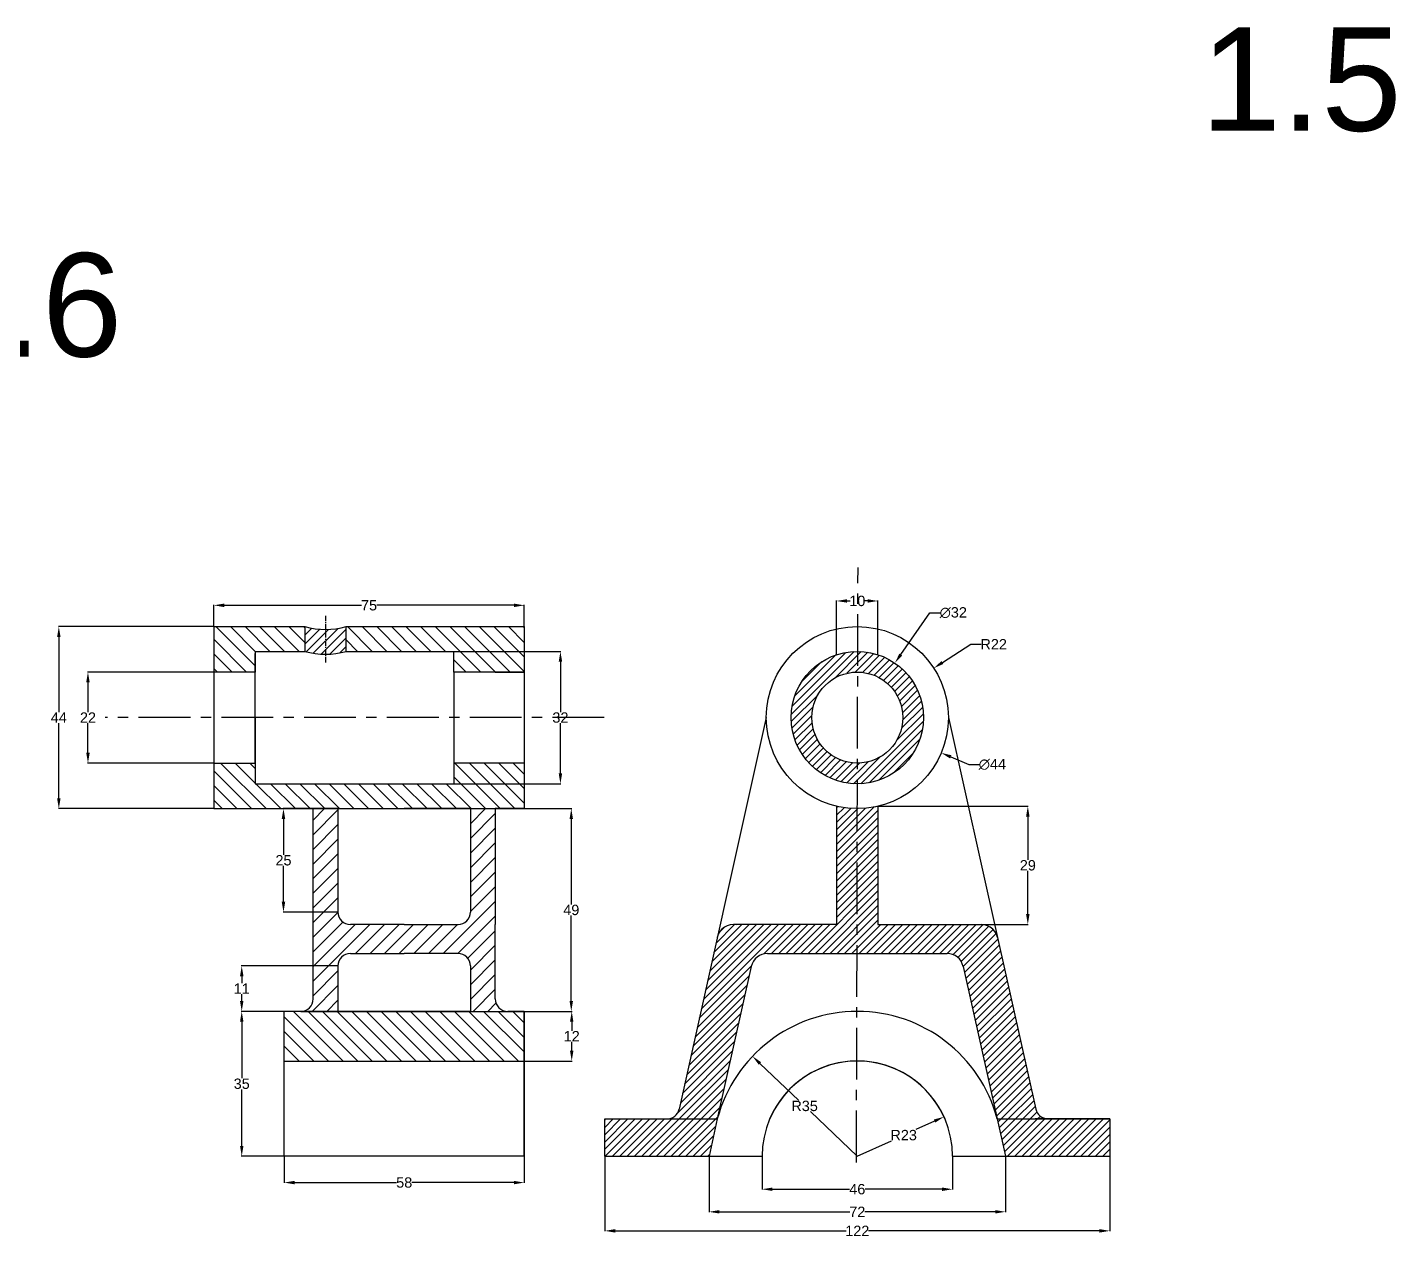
# Model space of a CAD drawing. Header units: inches. Extents: x 3 to 1058, y 42 to 617.
# Drawn here: x 294.4 to 625, y 324 to 616.5 of the extents above; entities that cross this region are included whole.
import ezdxf

# ---------------------------------------------------------------- set-up
doc = ezdxf.new("R2010")
doc.units = ezdxf.units.IN
doc.header["$MEASUREMENT"] = 0
doc.linetypes.add('AM_ISO08W050x2', pattern=[9, 6, -0.75, 1.5, -0.75])
doc.linetypes.add('CENTER', pattern=[2, 1.25, -0.25, 0.25, -0.25])
doc.styles.get("Standard").update_dxf_attribs({"font": 'arial.ttf'})
doc.dimstyles.new('AM_ANSI', dxfattribs={"dimtxt": 2.5, "dimasz": 2.5, "dimexe": 0.1, "dimexo": 0.05, "dimgap": 0.06, "dimtad": 0, "dimtih": 1, "dimtoh": 1, "dimdec": 0, "dimzin": 7, "dimdsep": 46, "dimtxsty": 'Standard', "dimcen": 0, "dimclrd": 3, "dimclre": 3, "dimclrt": 3, "dimadec": 0, "dimazin": 2, "dimtp": 0.1, "dimtm": 0.1, "dimtfac": 0.71, "dimtdec": 0, "dimtofl": 0, "dimtmove": 0, "dimatfit": 3, "dimfxl": 1, "dimtolj": 1, "dimtzin": 7, "dimlwd": -1, "dimlwe": -1, "dimarcsym": 1})
doc.dimstyles.new('AM_ANSI$3', dxfattribs={"dimtxt": 2.5, "dimasz": 2.5, "dimexe": 0.1, "dimexo": 0.05, "dimgap": 0.06, "dimtad": 0, "dimtih": 1, "dimtoh": 1, "dimdec": 0, "dimzin": 7, "dimdsep": 46, "dimtxsty": 'Standard', "dimcen": 0, "dimclrd": 3, "dimclre": 3, "dimclrt": 3, "dimadec": 0, "dimazin": 2, "dimtp": 0.1, "dimtm": 0.1, "dimtfac": 0.71, "dimtdec": 0, "dimtofl": 0, "dimtmove": 0, "dimatfit": 0, "dimfxl": 1, "dimtolj": 1, "dimtzin": 7, "dimlwd": -1, "dimlwe": -1, "dimarcsym": 1})
doc.dimstyles.new('AM_ANSI$4', dxfattribs={"dimtxt": 2.5, "dimasz": 2.5, "dimexe": 0.1, "dimexo": 0.05, "dimgap": 0.06, "dimtad": 0, "dimtih": 1, "dimtoh": 1, "dimdec": 0, "dimzin": 7, "dimdsep": 46, "dimtxsty": 'Standard', "dimcen": 0, "dimclrd": 3, "dimclre": 3, "dimclrt": 3, "dimadec": 0, "dimazin": 2, "dimtp": 0.1, "dimtm": 0.1, "dimtfac": 0.71, "dimtdec": 0, "dimtofl": 0, "dimtmove": 0, "dimatfit": 0, "dimfxl": 1, "dimtolj": 1, "dimtzin": 7, "dimlwd": -1, "dimlwe": -1, "dimarcsym": 1})
pattern_1 = [(135, (415.7495, 434.782), (-1.76777, -1.76777), [])]
pattern_2 = [(45, (-1063.8467, 238.8192), (-0.8838835, 0.8838835), [])]

# ---------------------------------------------------------------- blocks, each defined once
blk = doc.blocks.new('*D121')
at = {"color": 3, "linetype": 'ByBlock', "transparency": 16777216}
for p, q in [((356.47, 343.66), (356.47, 337.24)), ((414.47, 343.66), (414.47, 337.24)), ((358.97, 337.34), (383.61, 337.34)), ((411.97, 337.34), (387.32, 337.34))]:
    blk.add_line(p, q, dxfattribs=at)
at = {"color": 3, "transparency": 16777216}
for points in [[(358.97, 337.75), (358.97, 336.92), (356.47, 337.34)], [(411.97, 337.75), (411.97, 336.92), (414.47, 337.34)]]:
    blk.add_solid(points, dxfattribs=at)
at = {"layer": 'Defpoints', "color": 0, "transparency": 16777216}
for p in [(356.47, 343.71), (414.47, 343.71), (414.47, 337.34)]:
    blk.add_point(p, dxfattribs=at)
at = {"color": 3, "transparency": 16777216, "insert": (385.47, 337.34), "char_height": 2.5, "attachment_point": 5}
blk.add_mtext('\\A1;58', dxfattribs=at)
blk = doc.blocks.new('*D122')
at = {"color": 3, "linetype": 'ByBlock', "transparency": 16777216}
for p, q in [((339.42, 471.71), (301.92, 471.71)), ((302.02, 469.21), (302.02, 451.02)), ((302.02, 430.21), (302.02, 448.4)), ((339.42, 427.71), (301.92, 427.71))]:
    blk.add_line(p, q, dxfattribs=at)
at = {"color": 3, "transparency": 16777216}
for points in [[(301.61, 469.21), (302.44, 469.21), (302.02, 471.71)], [(301.61, 430.21), (302.44, 430.21), (302.02, 427.71)]]:
    blk.add_solid(points, dxfattribs=at)
at = {"layer": 'Defpoints', "color": 0, "transparency": 16777216}
for p in [(339.47, 471.71), (302.02, 427.71), (339.47, 427.71)]:
    blk.add_point(p, dxfattribs=at)
at = {"color": 3, "transparency": 16777216, "insert": (302.02, 449.71), "char_height": 2.5, "attachment_point": 5}
blk.add_mtext('\\A1;44', dxfattribs=at)
blk = doc.blocks.new('*D123')
at = {"color": 3, "linetype": 'ByBlock', "transparency": 16777216}
for p, q in [((339.42, 460.71), (308.96, 460.71)), ((309.06, 458.21), (309.06, 451.02)), ((309.06, 441.21), (309.06, 448.39)), ((339.42, 438.71), (308.96, 438.71))]:
    blk.add_line(p, q, dxfattribs=at)
at = {"color": 3, "transparency": 16777216}
for points in [[(308.64, 458.21), (309.48, 458.21), (309.06, 460.71)], [(308.64, 441.21), (309.48, 441.21), (309.06, 438.71)]]:
    blk.add_solid(points, dxfattribs=at)
at = {"layer": 'Defpoints', "color": 0, "transparency": 16777216}
for p in [(339.47, 460.71), (309.06, 438.71), (339.47, 438.71)]:
    blk.add_point(p, dxfattribs=at)
at = {"color": 3, "transparency": 16777216, "insert": (309.06, 449.71), "char_height": 2.5, "attachment_point": 5}
blk.add_mtext('\\A1;22', dxfattribs=at)
blk = doc.blocks.new('*D124')
at = {"color": 3, "linetype": 'ByBlock', "transparency": 16777216}
for p, q in [((339.47, 471.76), (339.47, 476.94)), ((341.97, 476.84), (375.12, 476.84)), ((411.97, 476.84), (378.82, 476.84)), ((414.47, 471.76), (414.47, 476.94))]:
    blk.add_line(p, q, dxfattribs=at)
at = {"color": 3, "transparency": 16777216}
for points in [[(341.97, 477.26), (341.97, 476.42), (339.47, 476.84)], [(411.97, 477.26), (411.97, 476.42), (414.47, 476.84)]]:
    blk.add_solid(points, dxfattribs=at)
at = {"layer": 'Defpoints', "color": 0, "transparency": 16777216}
for p in [(414.47, 476.84), (339.47, 471.71), (414.47, 471.71)]:
    blk.add_point(p, dxfattribs=at)
at = {"color": 3, "transparency": 16777216, "insert": (376.97, 476.84), "char_height": 2.5, "attachment_point": 5}
blk.add_mtext('\\A1;75', dxfattribs=at)
blk = doc.blocks.new('*D125')
at = {"color": 3, "linetype": 'ByBlock', "transparency": 16777216}
for p, q in [((397.52, 465.71), (423.31, 465.71)), ((423.21, 463.21), (423.21, 451.05)), ((423.21, 436.21), (423.21, 448.37)), ((397.52, 433.71), (423.31, 433.71))]:
    blk.add_line(p, q, dxfattribs=at)
at = {"color": 3, "transparency": 16777216}
for points in [[(422.8, 463.21), (423.63, 463.21), (423.21, 465.71)], [(422.8, 436.21), (423.63, 436.21), (423.21, 433.71)]]:
    blk.add_solid(points, dxfattribs=at)
at = {"layer": 'Defpoints', "color": 0, "transparency": 16777216}
for p in [(397.47, 465.71), (397.47, 433.71), (423.21, 433.71)]:
    blk.add_point(p, dxfattribs=at)
at = {"color": 3, "transparency": 16777216, "insert": (423.21, 449.71), "char_height": 2.5, "attachment_point": 5}
blk.add_mtext('\\A1;32', dxfattribs=at)
blk = doc.blocks.new('*D126')
at = {"color": 3, "linetype": 'ByBlock', "transparency": 16777216}
for p, q in [((407.52, 427.71), (425.94, 427.71)), ((425.84, 425.21), (425.84, 404.54)), ((425.84, 381.21), (425.84, 401.87)), ((407.52, 378.71), (425.94, 378.71))]:
    blk.add_line(p, q, dxfattribs=at)
at = {"color": 3, "transparency": 16777216}
for points in [[(425.42, 425.21), (426.25, 425.21), (425.84, 427.71)], [(425.42, 381.21), (426.25, 381.21), (425.84, 378.71)]]:
    blk.add_solid(points, dxfattribs=at)
at = {"layer": 'Defpoints', "color": 0, "transparency": 16777216}
for p in [(407.47, 427.71), (407.47, 378.71), (425.84, 378.71)]:
    blk.add_point(p, dxfattribs=at)
at = {"color": 3, "transparency": 16777216, "insert": (425.84, 403.21), "char_height": 2.5, "attachment_point": 5}
blk.add_mtext('\\A1;49', dxfattribs=at)
blk = doc.blocks.new('*D127')
at = {"color": 3, "linetype": 'ByBlock', "transparency": 16777216}
for p, q in [((414.52, 378.71), (426.04, 378.71)), ((425.94, 376.21), (425.94, 374.02)), ((425.94, 369.21), (425.94, 371.39)), ((414.52, 366.71), (426.04, 366.71))]:
    blk.add_line(p, q, dxfattribs=at)
at = {"color": 3, "transparency": 16777216}
for points in [[(425.52, 376.21), (426.35, 376.21), (425.94, 378.71)], [(425.52, 369.21), (426.35, 369.21), (425.94, 366.71)]]:
    blk.add_solid(points, dxfattribs=at)
at = {"layer": 'Defpoints', "color": 0, "transparency": 16777216}
for p in [(414.47, 378.71), (414.47, 366.71), (425.94, 366.71)]:
    blk.add_point(p, dxfattribs=at)
at = {"color": 3, "transparency": 16777216, "insert": (425.94, 372.71), "char_height": 2.5, "attachment_point": 5}
blk.add_mtext('\\A1;12', dxfattribs=at)
blk = doc.blocks.new('*D128')
at = {"color": 3, "linetype": 'ByBlock', "transparency": 16777216}
for p, q in [((356.42, 378.71), (346.11, 378.71)), ((346.21, 376.21), (346.21, 362.55)), ((346.21, 346.21), (346.21, 359.87)), ((356.42, 343.71), (346.11, 343.71))]:
    blk.add_line(p, q, dxfattribs=at)
at = {"color": 3, "transparency": 16777216}
for points in [[(345.8, 376.21), (346.63, 376.21), (346.21, 378.71)], [(345.8, 346.21), (346.63, 346.21), (346.21, 343.71)]]:
    blk.add_solid(points, dxfattribs=at)
at = {"layer": 'Defpoints', "color": 0, "transparency": 16777216}
for p in [(356.47, 378.71), (346.21, 343.71), (356.47, 343.71)]:
    blk.add_point(p, dxfattribs=at)
at = {"color": 3, "transparency": 16777216, "insert": (346.21, 361.21), "char_height": 2.5, "attachment_point": 5}
blk.add_mtext('\\A1;35', dxfattribs=at)
blk = doc.blocks.new('*D129')
at = {"color": 3, "linetype": 'ByBlock', "transparency": 16777216}
for p, q in [((369.42, 427.71), (356.2, 427.71)), ((356.3, 425.21), (356.3, 416.54)), ((356.3, 405.21), (356.3, 413.87)), ((369.42, 402.71), (356.2, 402.71))]:
    blk.add_line(p, q, dxfattribs=at)
at = {"color": 3, "transparency": 16777216}
for points in [[(355.88, 425.21), (356.72, 425.21), (356.3, 427.71)], [(355.88, 405.21), (356.72, 405.21), (356.3, 402.71)]]:
    blk.add_solid(points, dxfattribs=at)
at = {"layer": 'Defpoints', "color": 0, "transparency": 16777216}
for p in [(369.47, 427.71), (356.3, 402.71), (369.47, 402.71)]:
    blk.add_point(p, dxfattribs=at)
at = {"color": 3, "transparency": 16777216, "insert": (356.3, 415.21), "char_height": 2.5, "attachment_point": 5}
blk.add_mtext('\\A1;25', dxfattribs=at)
blk = doc.blocks.new('*D130')
at = {"color": 3, "linetype": 'ByBlock', "transparency": 16777216}
for p, q in [((369.42, 389.71), (346.11, 389.71)), ((346.21, 387.21), (346.21, 385.52)), ((346.21, 381.21), (346.21, 382.89)), ((369.42, 378.71), (346.11, 378.71))]:
    blk.add_line(p, q, dxfattribs=at)
at = {"color": 3, "transparency": 16777216}
for points in [[(345.8, 387.21), (346.63, 387.21), (346.21, 389.71)], [(345.8, 381.21), (346.63, 381.21), (346.21, 378.71)]]:
    blk.add_solid(points, dxfattribs=at)
at = {"layer": 'Defpoints', "color": 0, "transparency": 16777216}
for p in [(369.47, 389.71), (346.21, 378.71), (369.47, 378.71)]:
    blk.add_point(p, dxfattribs=at)
at = {"color": 3, "transparency": 16777216, "insert": (346.21, 384.21), "char_height": 2.5, "attachment_point": 5}
blk.add_mtext('\\A1;11', dxfattribs=at)
blk = doc.blocks.new('*D131')
at = {"color": 3, "linetype": 'ByBlock', "transparency": 16777216}
for p, q in [((433.94, 343.66), (433.94, 325.57)), ((555.94, 343.66), (555.94, 325.57)), ((436.44, 325.67), (492.25, 325.67)), ((553.44, 325.67), (497.63, 325.67))]:
    blk.add_line(p, q, dxfattribs=at)
at = {"color": 3, "transparency": 16777216}
for points in [[(436.44, 326.09), (436.44, 325.25), (433.94, 325.67)], [(553.44, 326.09), (553.44, 325.25), (555.94, 325.67)]]:
    blk.add_solid(points, dxfattribs=at)
at = {"layer": 'Defpoints', "color": 0, "transparency": 16777216}
for p in [(433.94, 343.71), (555.94, 343.71), (555.94, 325.67)]:
    blk.add_point(p, dxfattribs=at)
at = {"color": 3, "transparency": 16777216, "insert": (494.94, 325.67), "char_height": 2.5, "attachment_point": 5}
blk.add_mtext('\\A1;122', dxfattribs=at)
blk = doc.blocks.new('*D132')
at = {"color": 3, "linetype": 'ByBlock', "transparency": 16777216}
for p, q in [((459.11, 343.66), (459.11, 330.17)), ((530.77, 343.66), (530.77, 330.17)), ((461.61, 330.27), (493.12, 330.27)), ((528.27, 330.27), (496.77, 330.27))]:
    blk.add_line(p, q, dxfattribs=at)
at = {"color": 3, "transparency": 16777216}
for points in [[(461.61, 330.69), (461.61, 329.86), (459.11, 330.27)], [(528.27, 330.69), (528.27, 329.86), (530.77, 330.27)]]:
    blk.add_solid(points, dxfattribs=at)
at = {"layer": 'Defpoints', "color": 0, "transparency": 16777216}
for p in [(459.11, 343.71), (530.77, 343.71), (530.77, 330.27)]:
    blk.add_point(p, dxfattribs=at)
at = {"color": 3, "transparency": 16777216, "insert": (494.94, 330.27), "char_height": 2.5, "attachment_point": 5}
blk.add_mtext('\\A1;72', dxfattribs=at)
blk = doc.blocks.new('*D133')
at = {"color": 3, "linetype": 'ByBlock', "transparency": 16777216}
for p, q in [((471.94, 343.66), (471.94, 335.63)), ((517.94, 343.66), (517.94, 335.63)), ((474.44, 335.73), (493.04, 335.73)), ((515.44, 335.73), (496.84, 335.73))]:
    blk.add_line(p, q, dxfattribs=at)
at = {"color": 3, "transparency": 16777216}
for points in [[(474.44, 336.14), (474.44, 335.31), (471.94, 335.73)], [(515.44, 336.14), (515.44, 335.31), (517.94, 335.73)]]:
    blk.add_solid(points, dxfattribs=at)
at = {"layer": 'Defpoints', "color": 0, "transparency": 16777216}
for p in [(471.94, 343.71), (517.94, 343.71), (517.94, 335.73)]:
    blk.add_point(p, dxfattribs=at)
at = {"color": 3, "transparency": 16777216, "insert": (494.94, 335.73), "char_height": 2.5, "attachment_point": 5}
blk.add_mtext('\\A1;46', dxfattribs=at)
blk = doc.blocks.new('*D134')
at = {"color": 3, "linetype": 'ByBlock', "transparency": 16777216}
for p, q in [((489.94, 471.18), (489.94, 477.99)), ((492.44, 477.89), (493.21, 477.89)), ((497.44, 477.89), (496.67, 477.89)), ((499.94, 471.18), (499.94, 477.99))]:
    blk.add_line(p, q, dxfattribs=at)
at = {"color": 3, "transparency": 16777216}
for points in [[(492.44, 478.31), (492.44, 477.48), (489.94, 477.89)], [(497.44, 478.31), (497.44, 477.48), (499.94, 477.89)]]:
    blk.add_solid(points, dxfattribs=at)
at = {"layer": 'Defpoints', "color": 0, "transparency": 16777216}
for p in [(499.94, 477.89), (489.94, 471.13), (499.94, 471.13)]:
    blk.add_point(p, dxfattribs=at)
at = {"color": 3, "transparency": 16777216, "insert": (494.94, 477.89), "char_height": 2.5, "attachment_point": 5}
blk.add_mtext('\\A1;10', dxfattribs=at)
blk = doc.blocks.new('*D135')
at = {"color": 3, "linetype": 'ByBlock', "transparency": 16777216}
for p, q in [((499.99, 428.28), (536.24, 428.28)), ((536.14, 425.78), (536.14, 415.33)), ((536.14, 402.21), (536.14, 412.66)), ((499.99, 399.71), (536.24, 399.71))]:
    blk.add_line(p, q, dxfattribs=at)
at = {"color": 3, "transparency": 16777216}
for points in [[(535.72, 425.78), (536.56, 425.78), (536.14, 428.28)], [(535.72, 402.21), (536.56, 402.21), (536.14, 399.71)]]:
    blk.add_solid(points, dxfattribs=at)
at = {"layer": 'Defpoints', "color": 0, "transparency": 16777216}
for p in [(499.94, 428.28), (499.94, 399.71), (536.14, 399.71)]:
    blk.add_point(p, dxfattribs=at)
at = {"color": 3, "transparency": 16777216, "insert": (536.14, 414), "char_height": 2.5, "attachment_point": 5}
blk.add_mtext('\\A1;29', dxfattribs=at)
blk = doc.blocks.new('*D202')
at = {"color": 3, "linetype": 'ByBlock', "transparency": 16777216}
for p, q in [((515.51, 463.02), (522.35, 467.44)), ((522.35, 467.44), (524.85, 467.44))]:
    blk.add_line(p, q, dxfattribs=at)
at = {"color": 3, "linetype": 'AM_ISO08W050x2', "transparency": 16777216}
blk.add_solid([(515.28, 463.37), (515.74, 462.67), (513.41, 461.66)], dxfattribs=at)
at = {"layer": 'Defpoints', "color": 0, "linetype": 'AM_ISO08W050x2', "transparency": 16777216}
for p in [(513.41, 461.66), (494.94, 449.71)]:
    blk.add_point(p, dxfattribs=at)
at = {"color": 3, "linetype": 'AM_ISO08W050x2', "transparency": 16777216, "insert": (527.89, 467.44), "char_height": 2.5, "attachment_point": 5}
blk.add_mtext('\\A1;R22', dxfattribs=at)
blk = doc.blocks.new('*D203')
at = {"color": 3, "linetype": 'ByBlock', "transparency": 16777216}
for p, q in [((505.44, 464.94), (512.43, 475.06)), ((512.43, 475.06), (514.93, 475.06))]:
    blk.add_line(p, q, dxfattribs=at)
at = {"color": 3, "transparency": 16777216}
blk.add_solid([(505.1, 465.17), (505.79, 464.7), (504.02, 462.88)], dxfattribs=at)
at = {"layer": 'Defpoints', "color": 0, "transparency": 16777216}
for p in [(504.02, 462.88), (485.86, 436.54)]:
    blk.add_point(p, dxfattribs=at)
at = {"color": 3, "transparency": 16777216, "insert": (518.13, 475.06), "char_height": 2.5, "attachment_point": 5}
blk.add_mtext('\\A1;∅32', dxfattribs=at)
blk = doc.blocks.new('*D204')
at = {"color": 3, "linetype": 'ByBlock', "transparency": 16777216}
for p, q in [((517.52, 440.21), (521.87, 438.39)), ((521.87, 438.39), (524.37, 438.39))]:
    blk.add_line(p, q, dxfattribs=at)
at = {"color": 3, "linetype": 'AM_ISO08W050x2', "transparency": 16777216}
blk.add_solid([(517.69, 440.6), (517.36, 439.83), (515.22, 441.18)], dxfattribs=at)
at = {"layer": 'Defpoints', "color": 0, "linetype": 'AM_ISO08W050x2', "transparency": 16777216}
for p in [(474.66, 458.23), (515.22, 441.18)]:
    blk.add_point(p, dxfattribs=at)
at = {"color": 3, "linetype": 'AM_ISO08W050x2', "transparency": 16777216, "insert": (527.57, 438.39), "char_height": 2.5, "attachment_point": 5}
blk.add_mtext('\\A1;∅44', dxfattribs=at)
blk = doc.blocks.new('*D205')
at = {"color": 3, "linetype": 'ByBlock', "transparency": 16777216}
for p, q in [((513.6, 352.19), (509.08, 350.14)), ((494.94, 343.71), (503.2, 347.46))]:
    blk.add_line(p, q, dxfattribs=at)
at = {"color": 3, "transparency": 16777216}
blk.add_solid([(513.43, 352.57), (513.77, 351.82), (515.88, 353.23)], dxfattribs=at)
at = {"layer": 'Defpoints', "color": 0, "transparency": 16777216}
for p in [(515.88, 353.23), (494.94, 343.71)]:
    blk.add_point(p, dxfattribs=at)
at = {"color": 3, "transparency": 16777216, "insert": (506.14, 348.8), "char_height": 2.5, "attachment_point": 5}
blk.add_mtext('\\A1;R23', dxfattribs=at)
blk = doc.blocks.new('*D206')
at = {"color": 3, "linetype": 'ByBlock', "transparency": 16777216}
for p, q in [((471.41, 366.13), (480.81, 357.18)), ((494.94, 343.71), (483.62, 354.5))]:
    blk.add_line(p, q, dxfattribs=at)
at = {"color": 3, "transparency": 16777216}
blk.add_solid([(471.7, 366.43), (471.13, 365.83), (469.61, 367.86)], dxfattribs=at)
at = {"layer": 'Defpoints', "color": 0, "transparency": 16777216}
for p in [(469.61, 367.86), (494.94, 343.71)]:
    blk.add_point(p, dxfattribs=at)
at = {"color": 3, "transparency": 16777216, "insert": (482.21, 355.84), "char_height": 2.5, "attachment_point": 5}
blk.add_mtext('\\A1;R35', dxfattribs=at)

msp = doc.modelspace()

# ---------------------------------------------------------------- hatches: boundary and pattern name
at = {"ltscale": 4}
h = msp.add_hatch(dxfattribs=at)
h.set_pattern_fill('ANSI31', color=3, scale=20, angle=90)
h.set_pattern_definition(pattern_1)
h.paths.add_polyline_path([(371.4661, 471.70791), (371.4661, 465.70791), (397.4661, 465.70791), (397.4661, 460.70791), (414.4661, 460.70791), (414.4661, 471.70791)])
h.paths.add_polyline_path([(407.4661, 438.70791), (397.4661, 438.70791), (397.4661, 433.70791), (349.4661, 433.70791), (349.4661, 438.70791), (339.4661, 438.70791), (339.4661, 427.70791), (349.4661, 427.70791), (363.4661, 427.70791), (369.4661, 427.70791), (407.4661, 427.70791), (414.4661, 427.70791), (414.4661, 438.70791)])
h.paths.add_polyline_path([(349.4661, 465.70791), (361.4661, 465.70791), (361.4661, 471.70791), (356.4661, 471.70791), (339.4661, 471.70791), (339.4661, 460.70791), (349.4661, 460.70791)])
h = msp.add_hatch()
h.set_pattern_fill('ANSI31', color=3, scale=12)
h.set_pattern_definition([(45, (415.7495, 434.782), (-1.06066, 1.06066), [])])
h.paths.add_polyline_path([(371.4661, 471.70791, -0.068611749), (366.4661, 471.01855), (366.4661, 465.01855, 0.068611749), (371.4661, 465.70791)])
h.paths.add_polyline_path([(366.4661, 465.01855), (366.4661, 471.01855, -0.068611749), (361.4661, 471.70791), (361.4661, 465.70791, 0.068611749)])
h = msp.add_hatch()
h.set_pattern_fill('ANSI31', color=3, scale=10)
h.set_pattern_definition(pattern_2)
h.paths.add_polyline_path([(483.93953, 449.70831, -0.416995239), (495.0439, 460.70781), (495.05681, 465.70788, 0.416362053), (478.93953, 449.70831, 0.414847967), (494.97418, 433.70835), (494.98709, 438.70841, -0.415480474)])
h.paths.add_polyline_path([(510.93953, 449.70831, 0.412068331), (495.05681, 465.70788), (495.0439, 460.70781, -0.411437346), (505.93953, 449.70831, -0.412947785), (494.98709, 438.70841), (494.97418, 433.70835, 0.413579442)])
h.paths.add_polyline_path([(473.22881, 392.70831), (494.86831, 392.70831), (494.95869, 427.70832, -0.057600297), (489.93953, 428.28402), (489.93953, 399.70831), (465.80838, 399.70831), (465.80838, 399.629, 0.408487736), (461.1114, 396.57752), (451.86784, 355.0564, -0.351416734), (448.93953, 352.70831), (461.11646, 352.70831), (469.32439, 389.57752, -0.351416734)])
h.paths.add_polyline_path([(528.80853, 396.58043, 0.408452543), (524.10974, 399.62851), (524.10974, 399.70831), (499.93953, 399.70831), (499.93953, 428.28402, -0.057163522), (494.95869, 427.70832), (494.86831, 392.70831), (516.62144, 392.70831, -0.351207698), (520.52521, 389.58043), (528.7626, 352.70831), (540.93953, 352.70831), (540.93953, 352.78048, -0.351207698), (538.08214, 355.06996)])
h = msp.add_hatch()
h.set_pattern_fill('ANSI31', color=3, scale=20)
h.set_pattern_definition([(45, (415.7495, 434.782), (-1.76777, 1.76777), [])])
h.paths.add_polyline_path([(407.4661, 399.70791), (407.4661, 427.70791), (401.4661, 427.70791), (401.4661, 402.70791, -0.414213562), (398.4661, 399.70791), (385.4661, 399.70791), (372.4661, 399.70791, -0.414213562), (369.4661, 402.70791), (369.4661, 427.70791), (363.4661, 427.70791), (363.4661, 399.70791), (363.4661, 392.70791), (363.4661, 381.70791, -0.414213562), (360.4661, 378.70791), (369.4661, 378.70791), (369.4661, 389.70791, -0.414213562), (372.4661, 392.70791), (373.4661, 392.70791), (385.4661, 392.70791), (398.4661, 392.70791, -0.414213562), (401.4661, 389.70791), (401.4661, 378.70791), (410.4661, 378.70791, -0.414213562), (407.4661, 381.70791), (407.4661, 392.70791)])
h = msp.add_hatch()
h.set_pattern_fill('ANSI31', color=3, scale=20, angle=90)
h.set_pattern_definition(pattern_1)
h.paths.add_polyline_path([(414.4661, 366.70791), (414.4661, 378.70791), (410.4661, 378.70791), (360.4661, 378.70791), (356.4661, 378.70791), (356.4661, 366.70791)])
h = msp.add_hatch()
h.set_pattern_fill('ANSI31', color=3, scale=10)
h.set_pattern_definition(pattern_2)
h.paths.add_polyline_path([(459.11285, 343.70831), (461.11646, 352.70831), (433.93953, 352.70831), (433.93953, 343.70831)])
h.paths.add_polyline_path([(555.93953, 343.70831), (555.93953, 352.70831), (537.93953, 352.70831), (528.7626, 352.70831), (530.77324, 343.70831)])

# ---------------------------------------------------------------- linework, layer by layer
at = {"color": 1, "linetype": 'CENTER', "ltscale": 10}
for p, q in [((494.73794, 342.21843), (495.10916, 485.98169)), ((433.79928, 449.70791), (313.18899, 449.70791))]:
    msp.add_line(p, q, dxfattribs=at)
at = {"color": 1, "linetype": 'CENTER'}
msp.add_line((366.4661, 474.27717), (366.4661, 463.00976), dxfattribs=at)
at = {"color": 4}
for p, q in [((339.4661, 471.70791), (339.4661, 427.70791)), ((339.4661, 471.70791), (356.4661, 471.70791)), ((356.4661, 471.70791), (361.4661, 471.70791)), ((361.4661, 471.70791), (361.4661, 465.70791)), ((371.4661, 471.70791), (414.4661, 471.70791)), ((371.4661, 465.70791), (371.4661, 471.70791)), ((414.4661, 471.70791), (414.4661, 460.70791)), ((489.93953, 464.90699), (489.93953, 471.13259)), ((499.93953, 464.90699), (499.93953, 471.13259)), ((349.4661, 465.70791), (349.4661, 460.70791)), ((349.4661, 465.70791), (361.4661, 465.70791)), ((349.4661, 449.16022), (349.4661, 465.16022)), ((371.4661, 465.70791), (397.4661, 465.70791)), ((397.4661, 460.70791), (397.4661, 465.70791)), ((349.4661, 460.70791), (339.4661, 460.70791)), ((339.4661, 460.70791), (339.4661, 438.70791)), ((349.4661, 438.70791), (349.4661, 460.70791)), ((414.4661, 460.70791), (397.4661, 460.70791)), ((397.4661, 460.70791), (397.4661, 433.70791)), ((407.4661, 460.70791), (414.4661, 460.70791)), ((414.4661, 460.70791), (407.4661, 460.70791)), ((414.4661, 460.70791), (414.4661, 449.70791)), ((349.4661, 449.70791), (349.4661, 438.70791)), ((414.4661, 449.70791), (414.4661, 427.70791)), ((414.4661, 449.70791), (414.4661, 438.70791)), ((472.93953, 449.70831), (451.86784, 355.0564)), ((516.93953, 449.70831), (528.80853, 396.58043)), ((339.4661, 438.70791), (349.4661, 438.70791)), ((349.4661, 438.70791), (349.4661, 433.70791)), ((407.4661, 438.70791), (397.4661, 438.70791)), ((414.4661, 438.70791), (407.4661, 438.70791)), ((349.4661, 433.70791), (397.4661, 433.70791)), ((339.4661, 427.70791), (363.4661, 427.70791)), ((339.4661, 427.70791), (349.4661, 427.70791)), ((356.4661, 427.70791), (363.4661, 427.70791)), ((363.4661, 399.70791), (363.4661, 427.70791)), ((363.4661, 427.70791), (369.4661, 427.70791)), ((369.4661, 427.70791), (385.4661, 427.70791)), ((369.4661, 427.70791), (369.4661, 402.70791)), ((369.4661, 427.70791), (407.4661, 427.70791)), ((401.4661, 427.70791), (385.4661, 427.70791)), ((401.4661, 427.70791), (401.4661, 402.70791)), ((414.4661, 427.70791), (407.4661, 427.70791)), ((407.4661, 427.70791), (407.4661, 399.70791)), ((489.93953, 428.28402), (489.93953, 399.70831)), ((499.93953, 428.28402), (499.93953, 399.70831)), ((363.4661, 392.70791), (363.4661, 399.70791)), ((385.4661, 399.70791), (372.4661, 399.70791)), ((385.4661, 399.70791), (398.4661, 399.70791)), ((407.4661, 392.70791), (407.4661, 399.70791)), ((489.93953, 399.70831), (465.01581, 399.70831)), ((465.80838, 399.70831), (465.80838, 399.629)), ((499.93953, 399.70831), (524.90476, 399.70831)), ((524.10974, 399.70831), (524.10974, 399.62851)), ((528.80853, 396.58043), (538.08214, 355.06996)), ((363.4661, 381.70791), (363.4661, 392.70791)), ((363.4661, 392.70791), (363.4661, 392.70791)), ((372.4661, 392.70791), (385.4661, 392.70791)), ((372.4661, 392.70791), (373.4661, 392.70791)), ((398.4661, 392.70791), (385.4661, 392.70791)), ((398.4661, 392.70791), (397.4661, 392.70791)), ((407.4661, 381.70791), (407.4661, 392.70791)), ((407.4661, 392.70791), (407.4661, 392.70791)), ((473.22881, 392.70831), (516.62144, 392.70831)), ((369.4661, 389.70791), (369.4661, 378.70791)), ((401.4661, 389.70791), (401.4661, 378.70791)), ((469.32439, 389.57752), (461.11646, 352.70831)), ((520.52521, 389.58043), (530.77324, 343.70831)), ((356.4661, 343.70791), (356.4661, 378.70791)), ((360.4661, 378.70791), (356.4661, 378.70791)), ((360.4661, 378.70791), (410.4661, 378.70791)), ((401.4661, 378.70791), (369.4661, 378.70791)), ((414.4661, 378.70791), (410.4661, 378.70791)), ((414.4661, 378.70791), (414.4661, 343.70791)), ((414.4661, 343.70791), (414.4661, 378.70791)), ((356.4661, 343.70791), (356.4661, 366.70791)), ((356.4661, 366.70791), (414.4661, 366.70791)), ((414.4661, 366.70791), (414.4661, 343.70791)), ((433.93953, 343.70831), (433.93953, 352.70831)), ((433.93953, 352.70831), (461.11646, 352.70831)), ((461.11646, 352.70831), (459.11285, 343.70831)), ((528.7626, 352.70831), (555.93953, 352.70831)), ((555.93953, 352.70831), (537.93953, 352.70831)), ((537.93953, 352.70831), (540.93953, 352.70831)), ((540.93953, 352.70831), (540.93953, 352.78048)), ((555.93953, 352.70831), (555.93953, 343.70831)), ((414.4661, 343.70791), (356.4661, 343.70791)), ((414.4661, 343.70791), (385.4661, 343.70791)), ((414.4661, 343.70791), (388.4661, 343.70791)), ((433.93953, 343.70831), (471.93953, 343.70831)), ((517.93953, 343.70831), (555.93953, 343.70831))]:
    msp.add_line(p, q, dxfattribs=at)
for radius in [22, 16, 11]:
    msp.add_circle((494.93953, 449.70831), radius, dxfattribs=at)
for centre, radius, start, end in [((366.4661, 489.49592), 18.47737, 254.2999508, 285.7000492), ((366.4661, 483.49592), 18.47737, 254.2999508, 285.7000492), ((372.4661, 402.70791), 3, 180, 270), ((398.4661, 402.70791), 3, 270, 0), ((465.01581, 395.70831), 4, 78.5716638, 167.4493145), ((524.90476, 395.70831), 4, 12.59333, 101.4640683), ((372.4661, 389.70791), 3, 90, 180), ((398.4661, 389.70791), 3, 0, 90), ((473.22881, 388.70831), 4, 90, 167.4493145), ((516.62144, 388.70831), 4, 12.59333, 90), ((360.4661, 381.70791), 3, 270, 0), ((410.4661, 381.70791), 3, 180, 270), ((494.93953, 343.70831), 35, 14.9005967, 165.0994033), ((494.93953, 343.70831), 23, 0, 180), ((494.93953, 343.70831), 23, 23.0356841, 156.9643159), ((448.93953, 355.70831), 3, 270, 347.4493145), ((540.93953, 355.70831), 2.92783, 192.59333, 270)]:
    msp.add_arc(centre, radius, start, end, dxfattribs=at)

# ---------------------------------------------------------------- texts
at = {"color": 6}
for s, p in [('1.5', (577.92928, 591.51616)), ('1.6', (268.8179, 536.95413))]:
    msp.add_text(s, height=25, dxfattribs=at).set_placement(p)

# ---------------------------------------------------------------- dimensions: what is measured, and where the dimension line sits
for base, p1, p2, picture, middle in [((499.93953, 477.89462), (489.93953, 471.13259), (499.93953, 471.13259), '*D134', (494.93953, 477.89462)), ((414.4661, 476.83968), (339.4661, 471.70791), (414.4661, 471.70791), '*D124', (376.9661, 476.83968)), ((414.4661, 337.33612), (356.4661, 343.70791), (414.4661, 343.70791), '*D121', (385.4661, 337.33612)), ((555.93953, 325.67002), (433.93953, 343.70831), (555.93953, 343.70831), '*D131', (494.93953, 325.67002)), ((530.77324, 330.27417), (459.11285, 343.70831), (530.77324, 343.70831), '*D132', (494.94305, 330.27417)), ((517.93953, 335.72802), (471.93953, 343.70831), (517.93953, 343.70831), '*D133', (494.93953, 335.72802))]:
    dim = msp.add_linear_dim(base=base, p1=p1, p2=p2, dimstyle='AM_ANSI')
    dim.commit()
    dim.dimension.update_dxf_attribs({"geometry": picture, "text_midpoint": middle})
at = {"color": 1}
dim = msp.add_diameter_dim_2p(p1=(485.85545, 436.53715), p2=(504.02361, 462.87947), dimstyle='AM_ANSI$3', dxfattribs=at)
dim.commit()
dim.dimension.update_dxf_attribs({"geometry": '*D203', "text_midpoint": (518.12564, 475.06493), "dimtype": 163})
for base, p1, p2, picture, middle in [((302.02248, 427.70791), (339.4661, 471.70791), (339.4661, 427.70791), '*D122', (302.02248, 449.70791)), ((423.2123, 433.70791), (397.4661, 465.70791), (397.4661, 433.70791), '*D125', (423.2123, 449.70791)), ((309.06032, 438.70791), (339.4661, 460.70791), (339.4661, 438.70791), '*D123', (309.06032, 449.70791)), ((356.29951, 402.70791), (369.4661, 427.70791), (369.4661, 402.70791), '*D129', (356.29951, 415.20791)), ((425.83606, 378.70791), (407.4661, 427.70791), (407.4661, 378.70791), '*D126', (425.83606, 403.20791)), ((536.14077, 399.70831), (499.93953, 428.28402), (499.93953, 399.70831), '*D135', (536.14077, 413.99617)), ((346.21405, 378.70791), (369.4661, 389.70791), (369.4661, 378.70791), '*D130', (346.21405, 384.20791)), ((346.21405, 343.70791), (356.4661, 378.70791), (356.4661, 343.70791), '*D128', (346.21405, 361.20791)), ((425.93606, 366.70791), (414.4661, 378.70791), (414.4661, 366.70791), '*D127', (425.93606, 372.70791))]:
    dim = msp.add_linear_dim(base=base, p1=p1, p2=p2, angle=90, dimstyle='AM_ANSI')
    dim.commit()
    dim.dimension.update_dxf_attribs({"geometry": picture, "text_midpoint": middle})
at = {"color": 1, "linetype": 'AM_ISO08W050x2'}
dim = msp.add_radius_dim(center=(494.93953, 449.70831), mpoint=(513.41167, 461.65736), dimstyle='AM_ANSI$4', dxfattribs=at)
dim.commit()
dim.dimension.update_dxf_attribs({"geometry": '*D202', "text_midpoint": (527.88896, 467.44245), "dimtype": 164})
dim = msp.add_diameter_dim_2p(p1=(474.6588, 458.23426), p2=(515.22026, 441.18236), dimstyle='AM_ANSI$3', dxfattribs=at)
dim.commit()
dim.dimension.update_dxf_attribs({"geometry": '*D204', "text_midpoint": (527.57237, 438.38813), "dimtype": 163})
at = {"color": 1}
for mpoint, picture, middle in [((469.60516, 367.85721), '*D206', (482.21415, 355.83824)), ((515.87638, 353.22925), '*D205', (506.13955, 348.80147))]:
    dim = msp.add_radius_dim(center=(494.93953, 343.70831), mpoint=mpoint, dimstyle='AM_ANSI$4', dxfattribs=at)
    dim.commit()
    dim.dimension.update_dxf_attribs({"geometry": picture, "text_midpoint": middle, "dimtype": 164})

doc.saveas('drawing.dxf')
